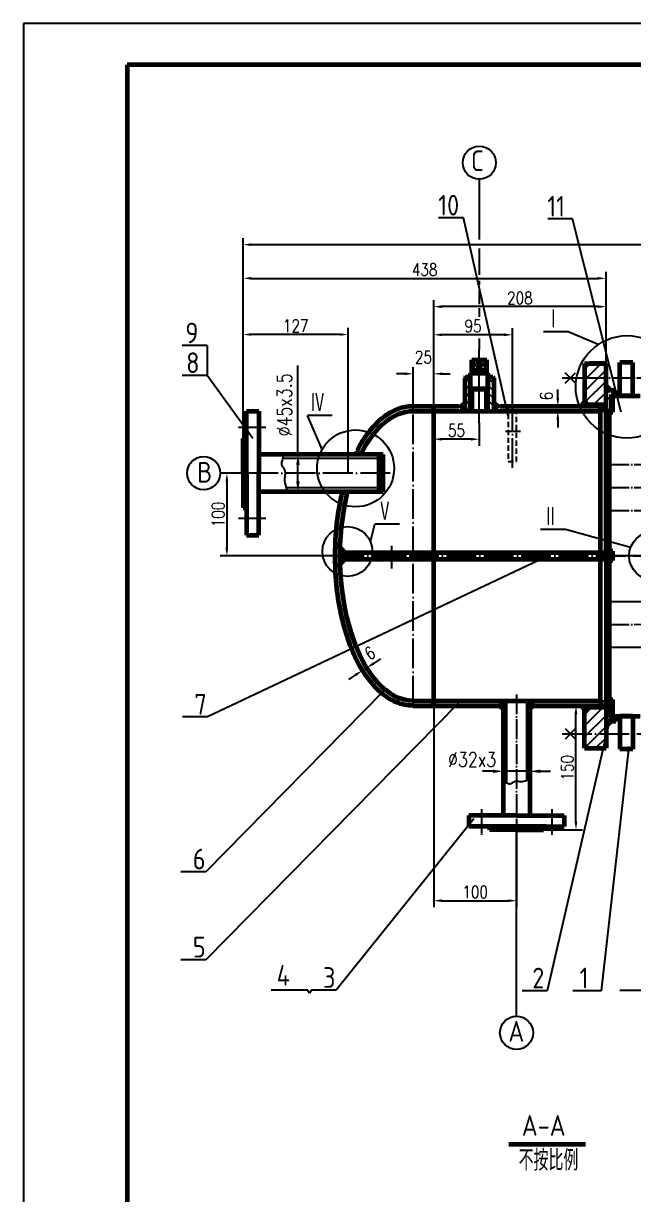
# Model space of a CAD drawing. Header units: millimetres. Extents: x -918 to 12145, y -17246 to 1103.
# Drawn here: x -918 to -182, y -312 to 1103 of the extents above; entities that cross this region are included whole.
import ezdxf

# ---------------------------------------------------------------- set-up
doc = ezdxf.new("R2010")
doc.units = ezdxf.units.MM
for name, pattern in [('ACAD_ISO04W100', [30, 24, -3, 0, -3]), ('CENTER', [2, 1.25, -0.25, 0.25, -0.25]), ('DASHED2', [9.525, 6.35, -3.175])]:
    doc.linetypes.add(name, pattern=pattern)
for name, color, linetype in [('1轮廓实线层', 7, 'Continuous'), ('2细线层', 4, 'Continuous'), ('3中心线层', 1, 'CENTER'), ('7标注层', 4, 'Continuous'), ('中心线', 1, 'ACAD_ISO04W100'), ('标注', 4, 'Continuous'), ('细实线', 3, 'Continuous'), ('细虚线', 6, 'DASHED2')]:
    doc.layers.add(name, color=color, linetype=linetype)
doc.layers.add('中粗线', color=7, linetype='Continuous', lineweight=60)
doc.layers.add('粗实线', color=7, linetype='Continuous', lineweight=60)
doc.styles.get("Standard").update_dxf_attribs({"font": 'gbenor.shx', "width": 0.707, "bigfont": 'gbcbig.shx'})
doc.styles.add('TH_GBDIM', font='romans.shx', dxfattribs={"width": 0.8, "bigfont": 'gbcbig.shx'})
doc.dimstyles.new('TH_GBDIM', dxfattribs={"dimtxt": 3.5, "dimasz": 2.5, "dimexe": 2, "dimexo": 0, "dimgap": 1.5, "dimtad": 1, "dimdec": 1, "dimdsep": 46, "dimtxsty": 'TH_GBDIM', "dimcen": 2.5, "dimclrd": 130, "dimclre": 130, "dimclrt": 3, "dimadec": 0, "dimazin": 0, "dimtfac": 0.714286, "dimtdec": 1, "dimtmove": 0, "dimatfit": 3, "dimfxl": 0, "dimtzin": 0, "dimlwd": -1, "dimlwe": -1, "dimarcsym": 0})
doc.dimstyles.new('副本 (2)ISO-25', dxfattribs={"dimtxt": 15, "dimasz": 10, "dimexe": 8, "dimexo": 0, "dimgap": 3, "dimtad": 1, "dimdec": 1, "dimrnd": 0.005, "dimdsep": 46, "dimtxsty": 'TH_GBDIM', "dimcen": 2.5, "dimadec": 0, "dimazin": 0, "dimtfac": 1, "dimtdec": 1, "dimtofl": 0, "dimtmove": 2, "dimatfit": 2, "dimfxl": 0, "dimarcsym": 0})
pattern_1 = [(45, (-5181.075, -6369.308), (-6.735192, 6.735192), [])]
pattern_2 = [(135, (-5181.075, -6369.308), (-6.735192, -6.735192), [])]

# ---------------------------------------------------------------- blocks, each defined once
blk = doc.blocks.new('*D116')
at = {"layer": '7标注层', "color": 130}
for p, q in [((-339, 233.1), (-339, 189.6)), ((-307, 233.1), (-307, 189.6)), ((-351.5, 199.6), (-364, 199.6)), ((-307, 199.6), (-339, 199.6)), ((-294.5, 199.6), (-282, 199.6))]:
    blk.add_line(p, q, dxfattribs=at)
for points in [[(-351.5, 201.7), (-351.5, 197.6), (-339, 199.6)], [(-294.5, 201.7), (-294.5, 197.6), (-307, 199.6)]]:
    blk.add_solid(points, dxfattribs=at)
at = {"layer": '7标注层', "color": 3, "insert": (-376.7, 213.9), "char_height": 17.5, "attachment_point": 5, "style": 'TH_GBDIM'}
blk.add_mtext('%%c32x3', dxfattribs=at)
blk = doc.blocks.new('*D117')
at = {"layer": '7标注层', "color": 130}
for p, q in [((-586.9, 582.4), (-586.9, 689.9)), ((-546.8, 582.4), (-596.9, 582.4)), ((-586.9, 549.9), (-586.9, 569.9)), ((-546.8, 537.4), (-596.9, 537.4))]:
    blk.add_line(p, q, dxfattribs=at)
for points in [[(-589, 569.9), (-584.8, 569.9), (-586.9, 582.4)], [(-589, 549.9), (-584.8, 549.9), (-586.9, 537.4)]]:
    blk.add_solid(points, dxfattribs=at)
at = {"layer": '7标注层', "color": 3, "insert": (-603.2, 642.4), "char_height": 17.5, "attachment_point": 5, "rotation": 90, "style": 'TH_GBDIM'}
blk.add_mtext('%%c45x3.5', dxfattribs=at)
blk = doc.blocks.new('*D141')
at = {"layer": '细实线', "color": 0, "lineweight": -2}
for p, q in [((-660.4, 559.9), (-680.7, 559.9)), ((-672.7, 549.9), (-672.7, 469.9)), ((-542, 459.9), (-680.7, 459.9))]:
    blk.add_line(p, q, dxfattribs=at)
at = {"layer": '细实线', "color": 0}
for points in [[(-674.4, 549.9), (-671, 549.9), (-672.7, 559.9)], [(-674.4, 469.9), (-671, 469.9), (-672.7, 459.9)]]:
    blk.add_solid(points, dxfattribs=at)
at = {"layer": '细实线', "color": 0, "insert": (-683.2, 509.9), "char_height": 15, "attachment_point": 5, "rotation": 90, "style": 'TH_GBDIM'}
blk.add_mtext('100', dxfattribs=at)
blk = doc.blocks.new('*D142')
at = {"layer": '细实线', "color": 0, "lineweight": -2}
for p, q in [((-653, 601.9), (-653, 803.3)), ((-643, 795.3), (-225, 795.3)), ((-215, 692.4), (-215, 803.3))]:
    blk.add_line(p, q, dxfattribs=at)
at = {"layer": '细实线', "color": 0}
for points in [[(-643, 797), (-643, 793.7), (-653, 795.3)], [(-225, 797), (-225, 793.7), (-215, 795.3)]]:
    blk.add_solid(points, dxfattribs=at)
at = {"layer": '细实线', "color": 0, "insert": (-434, 805.8), "char_height": 15, "attachment_point": 5, "style": 'TH_GBDIM'}
blk.add_mtext('438', dxfattribs=at)
blk = doc.blocks.new('*D187')
at = {"layer": '细实线', "color": 0, "lineweight": -2}
for p, q in [((-653, 601.9), (-653, 844)), ((-643, 836), (1405.1, 836)), ((1415.1, 650.4), (1415.1, 844))]:
    blk.add_line(p, q, dxfattribs=at)
at = {"layer": '细实线', "color": 0}
for points in [[(-643, 837.7), (-643, 834.3), (-653, 836)], [(1405.1, 837.7), (1405.1, 834.3), (1415.1, 836)]]:
    blk.add_solid(points, dxfattribs=at)
at = {"layer": '细实线', "color": 0, "insert": (361.3, 849.1), "char_height": 15, "attachment_point": 5, "style": 'TH_GBDIM'}
blk.add_mtext('~2413', dxfattribs=at)
blk = doc.blocks.new('*D293')
at = {"layer": '细实线', "color": 0, "lineweight": -2}
for p, q in [((-423, 284.9), (-423, 35.3)), ((-323, 126.5), (-323, 35.3)), ((-413, 43.3), (-333, 43.3))]:
    blk.add_line(p, q, dxfattribs=at)
at = {"layer": '细实线', "color": 0}
for points in [[(-413, 45), (-413, 41.6), (-423, 43.3)], [(-333, 45), (-333, 41.6), (-323, 43.3)]]:
    blk.add_solid(points, dxfattribs=at)
at = {"layer": '细实线', "color": 0, "insert": (-373, 53.8), "char_height": 15, "attachment_point": 5, "style": 'TH_GBDIM'}
blk.add_mtext('100', dxfattribs=at)
blk = doc.blocks.new('*D295')
at = {"layer": '细实线', "color": 0, "lineweight": -2}
for p, q in [((-273.2, 650.9), (-273.2, 660.9)), ((-272.8, 640.9), (-281.2, 640.9)), ((-272.8, 634.9), (-281.2, 634.9)), ((-273.2, 624.9), (-273.2, 614.9))]:
    blk.add_line(p, q, dxfattribs=at)
at = {"layer": '细实线', "color": 0}
for points in [[(-274.9, 650.9), (-271.6, 650.9), (-273.2, 640.9)], [(-274.9, 624.9), (-271.6, 624.9), (-273.2, 634.9)]]:
    blk.add_solid(points, dxfattribs=at)
at = {"layer": '细实线', "color": 0, "insert": (-287, 653.1), "char_height": 15, "attachment_point": 5, "rotation": 90, "style": 'TH_GBDIM'}
blk.add_mtext('6', dxfattribs=at)
blk = doc.blocks.new('*D296')
at = {"layer": '细实线', "color": 0, "lineweight": -2}
for p, q in [((-423, 455.9), (-423, 769.1)), ((-215, 692.4), (-215, 769.1)), ((-225, 761.1), (-413, 761.1))]:
    blk.add_line(p, q, dxfattribs=at)
at = {"layer": '细实线', "color": 0}
for points in [[(-413, 762.8), (-413, 759.4), (-423, 761.1)], [(-225, 762.8), (-225, 759.4), (-215, 761.1)]]:
    blk.add_solid(points, dxfattribs=at)
at = {"layer": '细实线', "color": 0, "insert": (-319, 771.6), "char_height": 15, "attachment_point": 5, "style": 'TH_GBDIM'}
blk.add_mtext('208', dxfattribs=at)
blk = doc.blocks.new('*D297')
at = {"layer": '标注', "color": 0, "lineweight": -2}
for p, q in [((-507.6, 319.4), (-513.2, 328.2)), ((-502.6, 322.6), (-508.2, 331.4)), ((-495.4, 330), (-487, 335.4)), ((-517.4, 316.1), (-525.8, 310.7))]:
    blk.add_line(p, q, dxfattribs=at)
at = {"layer": '标注', "color": 0}
for points in [[(-496.3, 331.5), (-494.5, 328.6), (-503.9, 324.7)], [(-518.3, 317.5), (-516.5, 314.7), (-508.9, 321.5)]]:
    blk.add_solid(points, dxfattribs=at)
at = {"layer": '标注', "color": 0, "insert": (-500, 342.4), "char_height": 15, "attachment_point": 5, "rotation": 32.484, "style": 'TH_GBDIM'}
blk.add_mtext('6', dxfattribs=at)
blk = doc.blocks.new('*D303')
at = {"layer": '细实线', "color": 0, "lineweight": -2}
for p, q in [((-423, 634.9), (-423, 735.1)), ((-338, 727.1), (-413, 727.1)), ((-328, 645.8), (-328, 735.1))]:
    blk.add_line(p, q, dxfattribs=at)
at = {"layer": '细实线', "color": 0}
for points in [[(-413, 728.8), (-413, 725.4), (-423, 727.1)], [(-338, 728.8), (-338, 725.4), (-328, 727.1)]]:
    blk.add_solid(points, dxfattribs=at)
at = {"layer": '细实线', "color": 0, "insert": (-375.5, 737.6), "char_height": 15, "attachment_point": 5, "style": 'TH_GBDIM'}
blk.add_mtext('95', dxfattribs=at)
blk = doc.blocks.new('*D304')
at = {"layer": '细实线', "color": 0, "lineweight": -2}
for p, q in [((-458, 680), (-468, 680)), ((-448, 634.9), (-448, 688)), ((-423, 634.9), (-423, 688)), ((-413, 680), (-403, 680))]:
    blk.add_line(p, q, dxfattribs=at)
at = {"layer": '细实线', "color": 0}
for points in [[(-458, 681.7), (-458, 678.3), (-448, 680)], [(-413, 681.7), (-413, 678.3), (-423, 680)]]:
    blk.add_solid(points, dxfattribs=at)
at = {"layer": '细实线', "color": 0, "insert": (-435.5, 700), "char_height": 15, "attachment_point": 5, "style": 'TH_GBDIM'}
blk.add_mtext('25', dxfattribs=at)
blk = doc.blocks.new('*D320')
at = {"layer": '细实线', "color": 0, "lineweight": -2}
for p, q in [((-290.5, 278.9), (-243.3, 278.9)), ((-251.3, 138.9), (-251.3, 268.9)), ((-290.5, 128.9), (-243.3, 128.9))]:
    blk.add_line(p, q, dxfattribs=at)
at = {"layer": '细实线', "color": 0}
for points in [[(-253, 268.9), (-249.7, 268.9), (-251.3, 278.9)], [(-253, 138.9), (-249.7, 138.9), (-251.3, 128.9)]]:
    blk.add_solid(points, dxfattribs=at)
at = {"layer": '细实线', "color": 0, "insert": (-261.8, 203.9), "char_height": 15, "attachment_point": 5, "rotation": 90, "style": 'TH_GBDIM'}
blk.add_mtext('150', dxfattribs=at)
blk = doc.blocks.new('*D328')
at = {"layer": '细实线', "color": 0, "lineweight": -2}
for p, q in [((-653, 559.9), (-653, 735.4)), ((-536.3, 727.4), (-643, 727.4)), ((-526.3, 559.9), (-526.3, 735.4))]:
    blk.add_line(p, q, dxfattribs=at)
at = {"layer": '细实线', "color": 0}
for points in [[(-643, 729.1), (-643, 725.8), (-653, 727.4)], [(-536.3, 729.1), (-536.3, 725.8), (-526.3, 727.4)]]:
    blk.add_solid(points, dxfattribs=at)
at = {"layer": '细实线', "color": 0, "insert": (-589.6, 737.9), "char_height": 15, "attachment_point": 5, "style": 'TH_GBDIM'}
blk.add_mtext('127', dxfattribs=at)
blk = doc.blocks.new('*D348')
at = {"layer": '细实线', "color": 0, "lineweight": -2}
for p, q in [((-423, 620.8), (-423, 592.9)), ((-368, 620.8), (-368, 592.9)), ((-378, 600.9), (-413, 600.9))]:
    blk.add_line(p, q, dxfattribs=at)
at = {"layer": '细实线', "color": 0}
for points in [[(-413, 602.6), (-413, 599.2), (-423, 600.9)], [(-378, 602.6), (-378, 599.2), (-368, 600.9)]]:
    blk.add_solid(points, dxfattribs=at)
at = {"layer": '细实线', "color": 0, "insert": (-395.5, 611.4), "char_height": 15, "attachment_point": 5, "style": 'TH_GBDIM'}
blk.add_mtext('55', dxfattribs=at)

msp = doc.modelspace()

# ---------------------------------------------------------------- hatches: boundary and pattern name
at = {"layer": '标注'}
h = msp.add_hatch(dxfattribs=at)
h.set_pattern_fill('ANSI31', color=256, scale=2, style=0)
h.set_pattern_definition([(315, (-5463.075, 7289.1727), (-4.490128, -4.490128), [])])
h.paths.add_polyline_path([(-378.5143, 634.9323), (-385.5143, 634.9323), (-385.5143, 675.2432), (-384.5143, 676.2432), (-378.5143, 676.2432), (-378.5143, 661.8006)])
h.paths.add_polyline_path([(-350.5143, 634.9323), (-357.5143, 634.9323), (-357.5143, 676.2432), (-351.5143, 676.2432), (-350.5143, 675.2432)])
for points in [[(-215.0143, 665.9323), (-215.0143, 659.9323), (-209.0143, 659.9323)], [(-423.0143, 634.9323), (-426.4784, 640.9323), (-423.0143, 640.9323), (-419.5502, 640.9323)], [(-215.0143, 634.9323), (-215.0143, 642.9323), (-219.8707, 642.9323), (-222.0143, 634.9323)], [(-526.9144, 537.4323), (-540.0621, 537.4323), (-534.0621, 533.3056)], [(-426.4784, 278.9323), (-423.0143, 278.9323), (-419.5502, 278.9323), (-423.0143, 284.9323)], [(-215.0143, 253.9323), (-215.0143, 259.9323), (-209.0143, 259.9323)]]:
    msp.add_hatch(color=256, dxfattribs=at).paths.add_polyline_path(points)
h = msp.add_hatch(dxfattribs=at)
h.set_pattern_fill('ANSI31', color=256, scale=3, angle=90, style=0)
h.set_pattern_definition(pattern_2)
h.paths.add_polyline_path([(-215.0143, 654.9323), (-215.0143, 634.9323), (-209.0143, 634.9323), (-209.0143, 654.9323), (-203.0143, 654.9323), (-203.0143, 659.9323), (-215.0143, 659.9323)])
h = msp.add_hatch(color=256, dxfattribs=at)
edge = h.paths.add_edge_path()
edge.add_ellipse((-423.0143, 640.9323), major_axis=(-3.4641, 0), ratio=0.355955833, start_angle=180, end_angle=360, ccw=False)
edge.add_line((-419.5502, 640.9323), (-423.0143, 640.9323))
edge.add_line((-423.0143, 640.9323), (-426.4784, 640.9323))
h = msp.add_hatch(color=256, dxfattribs=at)
h.paths.add_polyline_path([(-385.5143, 634.9323), (-385.5143, 640.9881), (-392.7305, 640.9874)])
h.paths.add_polyline_path([(-392.7305, 640.9874), (-385.5143, 640.9881), (-385.5143, 646.9885)])
h = msp.add_hatch(color=256, dxfattribs=at)
h.paths.add_polyline_path([(-350.5143, 634.9323), (-350.5143, 640.9881), (-343.2981, 640.9874)])
h.paths.add_polyline_path([(-343.2981, 640.9874), (-350.5143, 640.9881), (-350.5143, 646.9885)])
h = msp.add_hatch(color=256, dxfattribs=at)
edge = h.paths.add_edge_path()
edge.add_line((-515.0679, 587.4211), (-521.0679, 582.4323))
edge.add_line((-521.0679, 582.4323), (-510.8588, 582.4323))
edge.add_ellipse((-448.0143, 459.9323), major_axis=(0, 175), ratio=0.502857143, start_angle=405.3334081, end_angle=405.572996, ccw=False)
edge.add_line((-510.6007, 582.9538), (-515.0679, 587.4211))
h = msp.add_hatch(color=256, dxfattribs=at)
edge = h.paths.add_edge_path()
edge.add_line((-535.9913, 463.9323), (-529.8705, 463.9323))
edge.add_line((-529.8705, 463.9323), (-535.8705, 469.9323))
edge.add_ellipse((-448.0143, 459.9323), major_axis=(0, 175), ratio=0.502857143, start_angle=86.724171, end_angle=88.6902681)
edge = h.paths.add_edge_path()
edge.add_line((-535.8705, 449.9323), (-529.8705, 455.9323))
edge.add_line((-529.8705, 455.9323), (-535.9913, 455.9323))
edge.add_ellipse((-448.0143, 459.9323), major_axis=(0, 175), ratio=0.502857143, start_angle=91.3097319, end_angle=93.275829)
h = msp.add_hatch(dxfattribs=at)
h.set_pattern_fill('ANSI37', color=256, style=0)
h.set_pattern_definition([(45, (-5181.075, -6369.308), (-2.245064, 2.245064), []), (135, (-5181.075, -6369.308), (-2.245064, -2.245064), [])])
h.paths.add_polyline_path([(-209.0143, 459.9323), (-207.0143, 459.9323), (-207.0143, 464.9323), (-209.0143, 464.9323), (-209.0143, 462.9323)])
h.paths.add_polyline_path([(-207.0143, 459.9323), (-209.0143, 459.9323), (-209.0143, 456.9323), (-209.0143, 454.9323), (-207.0143, 454.9323)])
h = msp.add_hatch(color=256, dxfattribs=at)
h.paths.add_polyline_path([(-339.0143, 284.9323), (-339.0143, 278.9323), (-346.1648, 278.9323)])
h.paths.add_polyline_path([(-346.1648, 278.9323), (-339.0143, 278.9323), (-339.0143, 272.9323)])
h = msp.add_hatch(color=256, dxfattribs=at)
h.paths.add_polyline_path([(-307.0143, 284.9323), (-307.0143, 278.9323), (-299.8637, 278.9323)])
h.paths.add_polyline_path([(-299.8637, 278.9323), (-307.0143, 278.9323), (-307.0143, 272.9323)])
h = msp.add_hatch(color=256, dxfattribs=at)
h.paths.add_polyline_path([(-159.0143, 284.9323), (-166.0143, 284.9323), (-166.0143, 276.9323), (-161.1579, 276.9323)])
h.paths.add_polyline_path([(-215.0143, 284.9323), (-222.0143, 284.9323), (-219.8707, 276.9323), (-215.0143, 276.9323)])
h = msp.add_hatch(dxfattribs=at)
h.set_pattern_fill('ANSI31', color=256, scale=3, angle=90, style=0)
h.set_pattern_definition(pattern_2)
h.paths.add_polyline_path([(-209.0143, 284.9323), (-215.0143, 284.9323), (-215.0143, 264.9323), (-215.0143, 259.9323), (-211.0567, 259.9323), (-209.0143, 268.7837)])
h.paths.add_polyline_path([(-203.0143, 264.9323), (-209.0143, 264.9323), (-209.0143, 268.7837), (-211.0567, 259.9323), (-203.0143, 259.9323)])
h = msp.add_hatch(color=256, dxfattribs=at)
edge = h.paths.add_edge_path()
edge.add_ellipse((-423.0143, 278.9323), major_axis=(-3.4641, 0), ratio=0.355955833, start_angle=0, end_angle=180)
edge.add_line((-419.5502, 278.9323), (-423.0143, 278.9323))
edge.add_line((-423.0143, 278.9323), (-426.4784, 278.9323))
h = msp.add_hatch(dxfattribs=at)
h.set_pattern_fill('ANSI31', color=256, scale=3, style=0)
h.set_pattern_definition(pattern_1)
h.paths.add_polyline_path([(-215.0143, 276.9323), (-237.9577, 276.9323), (-241.0143, 271.6383), (-241.0143, 244.9323), (-215.0143, 244.9323), (-215.0143, 264.9323)])
h.paths.add_polyline_path([(-215.0143, 242.7813), (-215.0143, 244.9323), (-241.0143, 244.9323), (-241.0143, 227.4323), (-218.556, 227.4323)])
h.paths.add_polyline_path([(-215.0143, 242.7813), (-218.556, 227.4323), (-215.0143, 227.4323)])
at = {"layer": '细实线'}
h = msp.add_hatch(dxfattribs=at)
h.set_pattern_fill('ANSI31', color=256, scale=3, style=0)
h.set_pattern_definition(pattern_1)
h.paths.add_polyline_path([(-215.0143, 692.4323), (-237.4941, 692.4323, 0.035361017), (-241.0143, 685.4072), (-241.0143, 674.9323), (-215.0143, 674.9323)])
h.paths.add_polyline_path([(-215.0143, 674.9323), (-241.0143, 674.9323), (-241.0143, 648.2264), (-237.9577, 642.9323), (-215.0143, 642.9323), (-215.0143, 654.9323)])
h = msp.add_hatch(color=256, dxfattribs=at)
h.paths.add_polyline_path([(-241.1611, 648.4807), (-247.1765, 640.9323), (-241.1611, 640.9323)])
h.paths.add_polyline_path([(-241.1611, 648.4807), (-241.1611, 640.9323), (-238.0143, 640.9323), (-238.0143, 643.0302)])
h = msp.add_hatch(color=256, dxfattribs=at)
h.paths.add_polyline_path([(-241.1611, 271.3839), (-247.1765, 278.9323), (-241.1611, 278.9323)])
h.paths.add_polyline_path([(-241.1611, 271.3839), (-241.1611, 278.9323), (-238.0143, 278.9323), (-238.0143, 276.8344)])

# ---------------------------------------------------------------- linework, layer by layer
at = {"layer": '1轮廓实线层'}
for points in [[(-599.1987, 537.4323), (-600.639, 541.8766), (-601.6426, 545.4843), (-602.278, 548.376), (-602.6137, 550.6722), (-602.7179, 552.4933), (-602.6592, 553.96), (-602.5061, 555.1927), (-602.3268, 556.3119), (-602.1798, 557.4165), (-602.0829, 558.5185), (-602.0435, 559.608), (-602.0695, 560.6755), (-602.1685, 561.7112), (-602.348, 562.7054), (-602.6158, 563.6483), (-602.9796, 564.5302), (-603.4393, 565.3466), (-603.9653, 566.1135), (-604.5201, 566.852), (-605.0664, 567.5834), (-605.5667, 568.3287), (-605.9839, 569.1092), (-606.2804, 569.9459), (-606.4189, 570.8601), (-606.3762, 571.8709), (-606.1855, 572.9889), (-605.8942, 574.2228), (-605.5496, 575.5812), (-605.1992, 577.0728), (-604.8902, 578.706), (-604.6701, 580.4897), (-604.5863, 582.4323)], [(-307.0143, 189.3638), (-310.1747, 188.3396), (-312.7401, 187.6259), (-314.7965, 187.1741), (-316.4293, 186.9354), (-317.7243, 186.8613), (-318.7673, 186.903), (-319.6439, 187.0119), (-320.4398, 187.1394), (-321.2253, 187.2439), (-322.0089, 187.3129), (-322.7837, 187.3409), (-323.5428, 187.3224), (-324.2793, 187.252), (-324.9862, 187.1243), (-325.6567, 186.9339), (-326.2839, 186.6752), (-326.8645, 186.3483), (-327.4098, 185.9743), (-327.935, 185.5797), (-328.455, 185.1913), (-328.985, 184.8355), (-329.54, 184.5389), (-330.135, 184.328), (-330.7852, 184.2295), (-331.5039, 184.2599), (-332.299, 184.3955), (-333.1764, 184.6026), (-334.1424, 184.8476), (-335.203, 185.0968), (-336.3645, 185.3165), (-337.6328, 185.4731), (-339.0143, 185.5327)]]:
    msp.add_lwpolyline(points, dxfattribs=at)
at = {"layer": '2细线层'}
for p, q in [((-489.0143, 577.6955), (-605.0814, 577.6955)), ((-489.0143, 542.1692), (-600.7204, 542.1692)), ((-335.1743, 284.9323), (-335.1743, 185.0901)), ((-310.8543, 284.9323), (-310.8543, 188.1506))]:
    msp.add_line(p, q, dxfattribs=at)
at = {"layer": '3中心线层'}
for p, q in [((-625.491, 614.9323), (-659.0536, 614.9323)), ((-625.491, 504.9323), (-659.0536, 504.9323)), ((-365.5143, 154.0232), (-365.5143, 122.7452)), ((-280.5143, 154.0232), (-280.5143, 122.7452))]:
    msp.add_line(p, q, dxfattribs=at)
at = {"layer": '3中心线层', "ltscale": 100}
for p, q in [((-152.2945, 459.9323), (-225.234, 459.9323)), ((-211.0143, 404.9323), (-150.4585, 404.9323)), ((-211.0143, 349.5067), (-152.7535, 349.5067))]:
    msp.add_line(p, q, dxfattribs=at)
at = {"layer": '中心线'}
for p, q in [((-368.0143, 634.9323), (-368.0143, 709.1252)), ((-267.9646, 674.9323), (-119.8241, 674.9323)), ((-368.0143, 620.762), (-368.0143, 640.9323)), ((-336.2559, 610.8249), (-318.4266, 610.8249)), ((-211.0143, 570.3579), (-153.2125, 570.3579)), ((-222.095, 542.6451), (-222.0143, 542.6451)), ((-211.0143, 542.6451), (-151.7358, 542.6451)), ((-211.0143, 514.9323), (-153.2125, 514.9323)), ((-492.1958, 459.9323), (-455.9045, 459.9323)), ((-211.0143, 377.2196), (653.1506, 377.2267)), ((-323.0143, 292.5904), (-323.0143, 126.5399))]:
    msp.add_line(p, q, dxfattribs=at)
at = {"layer": '中心线', "ltscale": 1.5}
for p, q in [((-448.0143, 279.0374), (-448.0143, 640.9323)), ((-328.0143, 566.2145), (-328.0143, 645.8013)), ((-475.5777, 559.9323), (-660.437, 559.9323)), ((-474.0502, 472.0156), (-474.0502, 444.5758)), ((-542.9683, 459.9323), (653.1506, 459.9323)), ((-268.1539, 244.9323), (-119.8241, 244.9323))]:
    msp.add_line(p, q, dxfattribs=at)
at = {"layer": '中粗线'}
for p, q in [((-377.0143, 696.8006), (-359.0143, 696.8006)), ((-377.0143, 680.8006), (-377.0143, 696.8006)), ((-368.0143, 696.8006), (-368.0143, 684.8006)), ((-359.0143, 680.8006), (-359.0143, 696.8006)), ((-198.5143, 653.4323), (-198.5143, 693.4687)), ((-182.5143, 693.4687), (-198.5143, 693.4687)), ((-182.5143, 653.4323), (-182.5143, 693.4687)), ((-378.5143, 680.8006), (-357.5143, 680.8006)), ((-378.5143, 661.8006), (-378.5143, 680.8006)), ((-377.0143, 684.8006), (-359.0143, 684.8006)), ((-357.5143, 680.8006), (-357.5143, 661.8006)), ((-241.0143, 692.4323), (-241.0143, 640.9323)), ((-241.0143, 692.4323), (-215.0143, 692.4323)), ((-215.0143, 692.4323), (-235.0143, 692.4323)), ((-215.0143, 654.9323), (-215.0143, 692.4323)), ((-384.5143, 676.2432), (-385.5143, 675.2432)), ((-385.5143, 675.2432), (-385.5143, 634.9323)), ((-384.5143, 676.2432), (-378.4463, 676.2432)), ((-378.5143, 634.9323), (-378.5143, 676.2432)), ((-357.5822, 676.2432), (-351.5143, 676.2432)), ((-357.5143, 634.9323), (-357.5143, 676.2432)), ((-351.5143, 676.2432), (-350.5143, 675.2432)), ((-350.5143, 675.2432), (-350.5143, 634.9323)), ((-215.0143, 665.9323), (-209.0143, 659.9323)), ((-357.5143, 661.8006), (-378.5143, 661.8006)), ((-377.5143, 660.8006), (-378.5143, 661.8006)), ((-358.5143, 660.8006), (-377.5143, 660.8006)), ((-376.7143, 634.9323), (-376.7143, 660.8006)), ((-359.3143, 634.9323), (-359.3143, 660.8006)), ((-358.5143, 660.8006), (-357.5143, 661.8006)), ((-203.0143, 659.9323), (-215.0143, 659.9323)), ((-215.0143, 463.9323), (-215.0143, 654.9323)), ((-203.0143, 654.9323), (-209.0143, 654.9323)), ((-209.0143, 654.9323), (-209.0143, 633.4323)), ((-207.0143, 633.4323), (-207.0143, 653.4323)), ((-207.0143, 653.4323), (-174.0143, 653.4323)), ((-203.0143, 653.4323), (-203.0143, 659.9323)), ((-182.5143, 653.4323), (-198.5143, 653.4323)), ((-448.0143, 640.9323), (-425.0143, 640.9323)), ((-425.0143, 640.9323), (-392.6648, 640.9323)), ((-343.3637, 640.9323), (-220.4066, 640.9323)), ((-241.1611, 648.4807), (-238.0143, 643.0302)), ((-241.0143, 648.1285), (-238.0143, 642.9323)), ((-238.0143, 643.0302), (-238.0143, 640.9323)), ((-238.0143, 642.9323), (-238.0143, 640.9323)), ((-238.0143, 642.9323), (-215.0143, 642.9323)), ((-222.0143, 634.9323), (-219.8707, 642.9323)), ((-649.0143, 634.9323), (-634.0143, 634.9323)), ((-649.0143, 559.9323), (-649.0143, 634.9323)), ((-634.0143, 634.9323), (-634.0143, 559.9323)), ((-448.0143, 634.9323), (-425.0143, 634.9323)), ((-425.0143, 634.9323), (-222.0143, 634.9323)), ((-423.0143, 463.9323), (-423.0143, 634.9323)), ((-222.0143, 634.9323), (-222.0143, 463.9323)), ((-215.0143, 634.9323), (-209.0143, 634.9323)), ((-211.0143, 465.4323), (-211.0143, 633.4323)), ((-211.0143, 633.4323), (-207.0143, 633.4323)), ((-653.0143, 559.9323), (-653.0143, 601.9323)), ((-653.0143, 601.9323), (-649.0143, 601.9323)), ((-484.0143, 582.4323), (-634.0143, 582.4323)), ((-489.0143, 537.4323), (-489.0143, 582.4323)), ((-484.0143, 537.4323), (-484.0143, 582.4323)), ((-653.0143, 559.9323), (-653.0143, 517.9323)), ((-649.0143, 559.9323), (-649.0143, 484.9323)), ((-634.0143, 484.9323), (-634.0143, 559.9323)), ((-484.0143, 537.4323), (-634.0143, 537.4323)), ((-653.0143, 517.9323), (-649.0143, 517.9323)), ((-649.0143, 484.9323), (-634.0143, 484.9323)), ((-535.8705, 469.9323), (-529.8705, 463.9323)), ((-536.0013, 463.9323), (-209.0143, 463.9323)), ((-536.0013, 455.9323), (-209.0143, 455.9323)), ((-535.8705, 449.9323), (-529.8705, 455.9323)), ((-480.0502, 455.9323), (-480.0502, 463.9323)), ((-468.0502, 455.9323), (-468.0502, 463.9323)), ((-423.0143, 284.9323), (-423.0143, 455.9323)), ((-222.0143, 455.9323), (-222.0143, 284.9323)), ((-215.0143, 455.9323), (-215.0143, 264.9323)), ((-207.0143, 465.4323), (-211.0143, 465.4323)), ((-211.0143, 286.4323), (-211.0143, 454.4323)), ((-207.0143, 454.4323), (-211.0143, 454.4323)), ((-207.0143, 464.9323), (-209.0143, 464.9323)), ((-209.0143, 462.9323), (-209.0143, 464.9323)), ((-209.0143, 462.9323), (-209.0143, 456.9323)), ((-209.0143, 456.9323), (-209.0143, 454.9323)), ((-207.0143, 454.9323), (-209.0143, 454.9323)), ((-207.0143, 454.4323), (-207.0143, 465.4323)), ((-448.0143, 284.9323), (-425.0143, 284.9323)), ((-425.0143, 284.9323), (-222.0143, 284.9323)), ((-339.0143, 284.9323), (-339.0143, 146.2523)), ((-307.0143, 284.9323), (-307.0143, 146.2523)), ((-222.0143, 284.9323), (-219.8707, 276.9323)), ((-215.0143, 284.9323), (-209.0143, 284.9323)), ((-211.0143, 286.4323), (-207.0143, 286.4323)), ((-209.0143, 264.9323), (-209.0143, 286.4323)), ((-207.0143, 266.4323), (-207.0143, 286.4323)), ((-448.0143, 278.9323), (-425.0143, 278.9323)), ((-425.0143, 278.9323), (-339.0143, 278.9323)), ((-307.0143, 278.9323), (-220.4066, 278.9323)), ((-241.1611, 271.3839), (-238.0143, 276.8344)), ((-241.0143, 227.4323), (-241.0143, 278.9323)), ((-241.0143, 271.7362), (-238.0143, 276.9323)), ((-238.0143, 276.9323), (-238.0143, 278.9323)), ((-238.0143, 276.8344), (-238.0143, 278.9323)), ((-238.0143, 276.9323), (-215.0143, 276.9323)), ((-215.0143, 264.9323), (-215.0143, 227.4323)), ((-215.0143, 253.9323), (-209.0143, 259.9323)), ((-203.0143, 259.9323), (-215.0143, 259.9323)), ((-203.0143, 264.9323), (-209.0143, 264.9323)), ((-207.0143, 266.4323), (-174.0143, 266.4323)), ((-203.0143, 266.4323), (-203.0143, 259.9323)), ((-198.5143, 266.4323), (-198.5143, 226.3959)), ((-182.5143, 266.4323), (-198.5143, 266.4323)), ((-182.5143, 266.4323), (-182.5143, 226.3959)), ((-241.0143, 227.4323), (-215.0143, 227.4323)), ((-182.5143, 226.3959), (-198.5143, 226.3959)), ((-323.0143, 146.2523), (-380.5143, 146.2523)), ((-380.5143, 146.2523), (-380.5143, 132.9323)), ((-323.0143, 146.2523), (-265.5143, 146.2523)), ((-265.5143, 146.2523), (-265.5143, 132.9323)), ((-323.0143, 132.9323), (-380.5143, 132.9323)), ((-355.5143, 132.9323), (-355.5143, 128.9323)), ((-323.0143, 128.9323), (-355.5143, 128.9323)), ((-287.1743, 132.9323), (-323.0143, 132.9323)), ((-323.0143, 128.9323), (-290.5143, 128.9323)), ((-290.5143, 132.9323), (-290.5143, 128.9323)), ((-287.1743, 132.9323), (-265.5143, 132.9323)), ((-332.1842, -250.8108), (-239.6123, -250.8108))]:
    msp.add_line(p, q, dxfattribs=at)
at = {"layer": '中粗线', "extrusion": (0, 0, -1)}
for start_param, end_param in [(-0.79539883, 0), (3.141592654, 5.171171825)]:
    msp.add_ellipse((-448.0143, 459.9323), major_axis=(0, 175), ratio=0.502857143, start_param=start_param, end_param=end_param, dxfattribs=at)
at = {"layer": '中粗线'}
for points, knots in [([(-515.0679, 587.4211), (-512.9334, 591.5967), (-510.6888, 595.5756), (-501.1877, 610.8102), (-493.0785, 620.282), (-480.1018, 630.5321), (-475.8226, 633.2498), (-467.0061, 637.5123), (-462.4677, 639.0556), (-454.6017, 640.6074), (-451.3081, 640.9323), (-448.0143, 640.9323)], [-0.7771695239, -0.7771695239, -0.7771695239, -0.7771695239, -0.6785733044, -0.6785733044, -0.3780909125, -0.3780909125, -0.2384871605, -0.2384871605, -0.0988834085, -0.0988834085, 0, 0, 0, 0]), ([(-448.0143, 278.9323), (-451.4793, 278.9323), (-454.9439, 279.292), (-461.7987, 280.7151), (-465.1884, 281.778), (-471.8369, 284.569), (-475.0959, 286.2967), (-484.4749, 292.3137), (-490.3611, 297.4738), (-501.3561, 309.8539), (-506.4675, 317.0763), (-515.7934, 333.2876), (-520.0075, 342.2773), (-527.4137, 361.6784), (-530.6052, 372.0895), (-535.859, 393.9296), (-537.9208, 405.358), (-540.8419, 428.784), (-541.7009, 440.7809), (-541.9792, 464.867), (-541.8098, 476.9613), (-539.8392, 500.7606), (-538.2437, 512.468), (-535.4453, 526.9732), (-534.7594, 530.1553), (-534.0621, 533.3056)], [3.141592654, 3.141592654, 3.141592654, 3.141592654, 3.245614006, 3.245614006, 3.349635358, 3.349635358, 3.45365671, 3.45365671, 3.656789982, 3.656789982, 3.859923254, 3.859923254, 4.063056526, 4.063056526, 4.266189798, 4.266189798, 4.46932307, 4.46932307, 4.672456342, 4.672456342, 4.875589615, 4.875589615, 5.078722887, 5.078722887, 5.136687009, 5.136687009, 5.136687009, 5.136687009])]:
    msp.add_open_spline(points, degree=3, knots=knots, dxfattribs=at)
at = {"layer": '标注'}
for p, q in [((-251.8816, 668.6277), (-264.4907, 681.2369)), ((-264.4907, 668.6277), (-251.8816, 681.2369)), ((-423.0143, 634.9323), (-426.4784, 640.9323)), ((-423.0143, 634.9323), (-419.5502, 640.9323)), ((-385.5148, 646.9881), (-392.7305, 640.9874)), ((-385.5143, 634.9323), (-392.7305, 640.9874)), ((-350.5143, 634.9323), (-343.2981, 640.9874)), ((-350.5137, 646.9881), (-343.2981, 640.9874)), ((-241.1611, 648.4807), (-247.1765, 640.9323)), ((-385.5143, 634.9323), (-350.5143, 634.9323)), ((-222.0143, 634.9323), (-215.0143, 634.9323)), ((-521.0679, 582.4323), (-515.0679, 587.4211)), ((-510.6007, 582.9538), (-515.0679, 587.4211)), ((-540.0621, 537.4323), (-534.0621, 533.3056)), ((-526.9144, 537.4323), (-534.0621, 533.3056)), ((-468.0502, 455.9323), (-468.0502, 463.9323)), ((-423.0143, 284.9323), (-426.4784, 278.9323)), ((-423.0143, 284.9323), (-419.5502, 278.9323)), ((-339.0143, 284.9323), (-346.1648, 278.9323)), ((-339.0143, 284.9323), (-307.0143, 284.9323)), ((-307.0143, 284.9323), (-299.8637, 278.9323)), ((-222.0143, 284.9323), (-215.0143, 284.9323)), ((-339.0143, 272.9323), (-346.1648, 278.9323)), ((-307.0143, 272.9323), (-299.8637, 278.9323)), ((-241.1611, 271.3839), (-247.1765, 278.9323)), ((-264.4907, 251.2369), (-251.8816, 238.6277)), ((-251.8816, 251.2369), (-264.4907, 238.6277))]:
    msp.add_line(p, q, dxfattribs=at)
at = {"layer": '标注', "extrusion": (0, 0, -1)}
msp.add_ellipse((-423.0143, 640.9323), major_axis=(-3.4641, 0), ratio=0.355955833, dxfattribs=at)
at = {"layer": '标注'}
msp.add_ellipse((-423.0143, 278.9323), major_axis=(-3.4641, 0), ratio=0.355955833, dxfattribs=at)
at = {"layer": '粗实线'}
for p, q in [((-793.2207, 1053.3303), (-793.2207, -1816.6697)), ((3236.7793, 1053.3303), (-793.2207, 1053.3303))]:
    msp.add_line(p, q, dxfattribs=at)
at = {"layer": '细实线'}
for p, q in [((3286.7793, 1103.3303), (-918.2207, 1103.3303)), ((-918.2207, 1103.3303), (-918.2207, -1866.6697)), ((-368.0143, 915.0296), (-368.0143, 842.2007)), ((-387.1351, 868.3647), (-417.1351, 868.3647)), ((-332.6988, 627.6293), (-387.1351, 868.3647)), ((-255.4364, 867.0958), (-285.4364, 867.0958)), ((-196.6514, 633.6634), (-255.4364, 867.0958)), ((-368.0143, 831.5206), (-368.0143, 799.5401)), ((-368.0143, 792.2823), (-368.0143, 787.2854)), ((-368.0143, 780.072), (-368.0143, 764.0258)), ((-368.0143, 759.222), (-368.0143, 748.7679)), ((-368.0143, 722.719), (-368.0143, 709.1252)), ((-260.6757, 730.7299), (-290.6757, 730.7299)), ((-224.5193, 715.2967), (-260.6757, 730.7299)), ((-696.6126, 714.0116), (-726.6126, 714.0116)), ((-696.6126, 714.0116), (-696.6126, 678.0024)), ((-377.0143, 696.8006), (-368.0143, 684.8006)), ((-368.0143, 696.8006), (-377.0143, 684.8006)), ((-359.0143, 684.8006), (-368.0143, 696.8006)), ((-359.0143, 696.8006), (-368.0143, 684.8006)), ((-696.6126, 678.0024), (-726.6126, 678.0024)), ((-641.3906, 601.9323), (-696.6126, 678.0024)), ((-557.6808, 588.5755), (-575.4658, 629.6224)), ((-545.4658, 629.6224), (-575.4658, 629.6224)), ((-499.4514, 477.1555), (-494.1303, 498.2682)), ((-464.1303, 498.2682), (-494.1303, 498.2682)), ((-264.0619, 492.0089), (-294.0619, 492.0089)), ((-185.3521, 470.0753), (-264.0619, 492.0089)), ((-289.0143, 457.9808), (-696.2544, 265.2465)), ((-483.5478, 296.3888), (-698.099, 78.3029)), ((-393.486, 281.5969), (-698.099, -28.1253)), ((-207.9907, 273.2195), (-286.1595, -65.5424)), ((-696.2544, 265.2465), (-726.2544, 265.2465)), ((-187.6639, 229.4918), (-220.7811, -65.5322)), ((-374.463, 142.2682), (-540.9223, -64.9108)), ((-323.0143, -96.4289), (-323.0143, 126.5399)), ((-698.099, 78.3029), (-728.099, 78.3029)), ((-698.099, -28.1253), (-728.099, -28.1253)), ((-574.9016, -64.9156), (-619.3263, -64.9156)), ((-572.9133, -68.3593), (-574.9016, -64.9156)), ((-570.9223, -64.9108), (-572.9133, -68.3593)), ((-540.9223, -64.9108), (-570.9223, -64.9108)), ((-286.1595, -65.5424), (-316.1595, -65.5424)), ((-220.7811, -65.5322), (-255.2059, -65.5322)), ((-138.7808, -65.4157), (-198.1856, -65.4157))]:
    msp.add_line(p, q, dxfattribs=at)
for centre, radius in [((-368.0143, 935.0296), 20), ((-189.6491, 664.0637), 61.9737), ((-517.2992, 565.6284), 46.4462), ((-700.7051, 559.9323), 20), ((-527.1958, 465.2286), 30.1993), ((-157.356, 459.9323), 29.7769), ((-323.0143, -116.4289), 20)]:
    msp.add_circle(centre, radius, dxfattribs=at)
at = {"layer": '细虚线'}
msp.add_lwpolyline([(-333.0143, 573.8249), (-323.0143, 573.8249), (-323.0143, 640.8249), (-333.0143, 640.8249)], close=True, dxfattribs=at)

# ---------------------------------------------------------------- texts
at = {"layer": '标注'}
for s, p in [('C', (-377.9398, 924.8645)), ('B', (-708.4999, 548.4314)), ('A', (-332.9398, -127.0971)), ('A-A', (-316.6818, -240.7555)), ('不按比例', (-320.4854, -282.8515))]:
    msp.add_text(s, height=25, dxfattribs=at).set_placement(p)
at = {"layer": '细实线'}
for s, p in [('10', (-417.5585, 871.1894)), ('11', (-285.8598, 869.9205)), ('Ⅰ', (-287.6441, 733.5546)), ('9', (-722.7441, 716.8363)), ('8', (-721.7976, 680.8271)), ('Ⅳ', (-572.4342, 632.4471)), ('Ⅴ', (-491.0987, 501.093)), ('Ⅱ', (-291.0303, 494.8336)), ('7', (-711.9013, 268.0712)), ('6', (-713.746, 81.1277)), ('5', (-713.746, -25.3006)), ('4', (-612.5694, -59.2703)), ('3', (-556.5693, -62.0861)), ('2', (-304.0714, -62.7176)), ('1', (-246.9765, -62.7075))]:
    msp.add_text(s, height=25, dxfattribs=at).set_placement(p)

# ---------------------------------------------------------------- dimensions: what is measured, and where the dimension line sits
at = {"layer": '7标注层'}
for base, p1, p2, angle, text, override, picture, middle in [((-586.927, 582.4323), (-546.8229, 537.4323), (-546.8229, 582.4323), 90, '%%c45x3.5', {"dimscale": 5}, '*D117', (-586.927, 642.4323)), ((-339.0143, 199.6438), (-307.0143, 233.1205), (-339.0143, 233.1205), 180, '%%c32x3', {"dimscale": 5, "dimtmove": 2}, '*D116', (-376.7478, 213.9427))]:
    dim = msp.add_linear_dim(base=base, p1=p1, p2=p2, angle=angle, text=text, dimstyle='TH_GBDIM', override=override, dxfattribs=at)
    dim.commit()
    dim.dimension.update_dxf_attribs({"geometry": picture, "text_midpoint": middle, "dimtype": 160})
at = {"layer": '标注'}
dim = msp.add_linear_dim(base=(-508.9413, 321.4556), p1=(-502.5583, 322.602), p2=(-507.6195, 319.3796), angle=212.4840365, dimstyle='副本 (2)ISO-25', dxfattribs=at)
dim.commit()
dim.dimension.update_dxf_attribs({"geometry": '*D297', "text_midpoint": (-499.972, 342.3615), "dimtype": 161})
at = {"layer": '细实线'}
dim = msp.add_linear_dim(base=(1415.0696, 836.0133), p1=(-653.0143, 601.9323), p2=(1415.0696, 650.4323), text='~2413', dimstyle='副本 (2)ISO-25', dxfattribs=at)
dim.commit()
dim.dimension.update_dxf_attribs({"geometry": '*D187', "text_midpoint": (361.2616, 849.0583), "dimtype": 160})
for base, p1, p2, picture, middle in [((-215.0143, 795.3392), (-653.0143, 601.9323), (-215.0143, 692.4323), '*D142', (-434.0143, 805.8392)), ((-423.0143, 761.0914), (-215.0143, 692.4323), (-423.0143, 455.9323), '*D296', (-319.0143, 771.5914)), ((-423.0143, 727.0874), (-328.0143, 645.8013), (-423.0143, 634.9323), '*D303', (-375.5143, 737.5874)), ((-448.0143, 679.9953), (-423.0143, 634.9323), (-448.0143, 634.9323), '*D304', (-435.5143, 699.9953)), ((-423.0143, 600.8916), (-368.0143, 620.762), (-423.0143, 620.762), '*D348', (-395.5143, 611.3916)), ((-323.0143, 43.2922), (-423.0143, 284.9323), (-323.0143, 126.5399), '*D293', (-373.0143, 53.7922))]:
    dim = msp.add_linear_dim(base=base, p1=p1, p2=p2, dimstyle='副本 (2)ISO-25', dxfattribs=at)
    dim.commit()
    dim.dimension.update_dxf_attribs({"geometry": picture, "text_midpoint": middle})
dim = msp.add_linear_dim(base=(-653.0143, 727.4425), p1=(-526.2555, 559.9323), p2=(-653.0143, 559.9323), text='127', dimstyle='副本 (2)ISO-25', dxfattribs=at)
dim.commit()
dim.dimension.update_dxf_attribs({"geometry": '*D328', "text_midpoint": (-589.6349, 737.9425)})
dim = msp.add_linear_dim(base=(-273.2493, 640.9323), p1=(-272.7702, 634.9323), p2=(-272.7702, 640.9323), angle=90, dimstyle='副本 (2)ISO-25', dxfattribs=at)
dim.commit()
dim.dimension.update_dxf_attribs({"geometry": '*D295', "text_midpoint": (-286.9598, 653.1165), "dimtype": 160})
dim = msp.add_linear_dim(base=(-672.7051, 459.9323), p1=(-660.437, 559.9323), p2=(-542.0141, 459.9323), angle=90, dimstyle='副本 (2)ISO-25', override={"dimtad": 1, "dimjust": 0}, dxfattribs=at)
dim.commit()
dim.dimension.update_dxf_attribs({"geometry": '*D141', "text_midpoint": (-683.2051, 509.9323)})
dim = msp.add_linear_dim(base=(-251.3329, 278.9323), p1=(-290.5143, 128.9323), p2=(-290.5143, 278.9323), angle=90, dimstyle='副本 (2)ISO-25', dxfattribs=at)
dim.commit()
dim.dimension.update_dxf_attribs({"geometry": '*D320', "text_midpoint": (-261.8329, 203.9323)})

doc.saveas('drawing.dxf')
